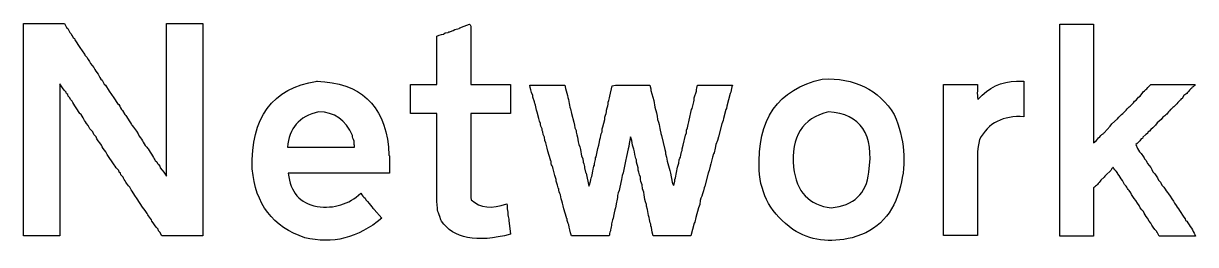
# Model space of a CAD drawing. Extents: x -122 to 332, y -236 to 521.
# Drawn here: x 213.28 to 227.87, y -109.17 to -106.42 of the extents above; entities that cross this region are included whole.
import ezdxf

# ---------------------------------------------------------------- set-up
doc = ezdxf.new("R2010")
doc.units = 0
doc.layers.add('Layer_1', color=7, linetype='CONTINUOUS')

msp = doc.modelspace()

# ---------------------------------------------------------------- linework, layer by layer
at = {"layer": 'Layer_1', "color": 3}
for p, q in [((213.28113, -106.50218), (213.28113, -106.41948)), ((213.28113, -106.41948), (213.30853, -106.42066)), ((213.30853, -106.42066), (213.32923, -106.42066)), ((213.32923, -106.42066), (213.45325, -106.42066)), ((213.45325, -106.42066), (213.54285, -106.42066)), ((213.54285, -106.42066), (213.57045, -106.42066)), ((213.57045, -106.42066), (213.68759, -106.42066)), ((213.68759, -106.42066), (213.70829, -106.42066)), ((213.70829, -106.42066), (213.79099, -106.42066)), ((213.79099, -106.42066), (213.81859, -106.46886)), ((213.81859, -106.46886), (213.83239, -106.48266)), ((213.83239, -106.48266), (213.85999, -106.53086)), ((215.06009, -106.50305), (215.06009, -106.42035)), ((215.06009, -106.42035), (215.08769, -106.42035)), ((215.08769, -106.42035), (215.21171, -106.42035)), ((215.21171, -106.42035), (215.23931, -106.42035)), ((215.23931, -106.42035), (215.26691, -106.42035)), ((215.26691, -106.42035), (215.29451, -106.42035)), ((215.29451, -106.42035), (215.41165, -106.42035)), ((215.41165, -106.42035), (215.46675, -106.42035)), ((215.46675, -106.42035), (215.51495, -106.42035)), ((215.51495, -106.42035), (215.51495, -109.0593)), ((218.64847, -106.49487), (218.70357, -106.48107)), ((218.73117, -106.46707), (218.83447, -106.42755)), ((218.84827, -106.46195), (218.84827, -107.17853)), ((226.17923, -106.42772), (226.20698, -106.42755)), ((226.17923, -106.51042), (226.17923, -106.42772)), ((226.20698, -106.42755), (226.29658, -106.42755)), ((226.29658, -106.42755), (226.32418, -106.42755)), ((226.32418, -106.42755), (226.35178, -106.42755)), ((226.35178, -106.42755), (226.37938, -106.42755)), ((226.37938, -106.42755), (226.49651, -106.42755)), ((226.49651, -106.42755), (226.51721, -106.42755)), ((226.51721, -106.42755), (226.59991, -106.42755)), ((226.59991, -106.42755), (226.59991, -107.90205)), ((213.28113, -106.52288), (213.28113, -106.50218)), ((213.28113, -106.64002), (213.28113, -106.52288)), ((213.90129, -106.59976), (213.91509, -106.60676)), ((213.91509, -106.60676), (213.92209, -106.62056)), ((213.92209, -106.62056), (213.98409, -106.71706)), ((215.06009, -106.52375), (215.06009, -106.50305)), ((215.06009, -106.64089), (215.06009, -106.52375)), ((218.42767, -106.57827), (218.45527, -106.56447)), ((218.42767, -106.66097), (218.42767, -106.57827)), ((218.45527, -106.56447), (218.48287, -106.55747)), ((218.48287, -106.55747), (218.51047, -106.55047)), ((218.51047, -106.55047), (218.53117, -106.53667)), ((218.53117, -106.53667), (218.56567, -106.52967)), ((218.62777, -106.50867), (218.64847, -106.49487)), ((226.17923, -106.53112), (226.17923, -106.51042)), ((226.17923, -106.64826), (226.17923, -106.53112)), ((213.28113, -106.66762), (213.28113, -106.64002)), ((213.28113, -106.75722), (213.28113, -106.66762)), ((213.28113, -106.79162), (213.28113, -106.75722)), ((213.98409, -106.71706), (214.01169, -106.75836)), ((214.01169, -106.75836), (214.03929, -106.79966)), ((215.06009, -106.66849), (215.06009, -106.64089)), ((215.06009, -106.75809), (215.06009, -106.66849)), ((215.06009, -106.88211), (215.06009, -106.75809)), ((218.42767, -106.68167), (218.42767, -106.66097)), ((218.42767, -106.7988), (218.42767, -106.68167)), ((226.17923, -106.67586), (226.17923, -106.64826)), ((226.17923, -106.70346), (226.17923, -106.67586)), ((226.17923, -106.73106), (226.17923, -106.70346)), ((226.17923, -106.75866), (226.17923, -106.73106)), ((226.17923, -106.83446), (226.17923, -106.75866)), ((213.28113, -106.86742), (213.28113, -106.79162)), ((213.28113, -106.95012), (213.28113, -106.86742)), ((215.06009, -106.90281), (215.06009, -106.88211)), ((215.06009, -106.93041), (215.06009, -106.90281)), ((218.42767, -106.8264), (218.42767, -106.7988)), ((218.42767, -106.854), (218.42767, -106.8264)), ((218.42767, -106.8816), (218.42767, -106.854)), ((218.42767, -106.9092), (218.42767, -106.8816)), ((218.42767, -106.985), (218.42767, -106.9092)), ((226.17923, -106.95849), (226.17923, -106.83446)), ((213.28113, -106.97082), (213.28113, -106.95012)), ((213.28113, -107.08795), (213.28113, -106.97082)), ((214.18409, -107.01331), (214.21169, -107.04771)), ((214.21169, -107.04771), (214.23239, -107.08901)), ((215.06009, -107.06822), (215.06009, -106.93041)), ((215.06009, -107.08892), (215.06009, -107.06822)), ((218.42767, -107.10902), (218.42767, -106.985)), ((226.17923, -106.98609), (226.17923, -106.95849)), ((226.17923, -107.02739), (226.17923, -106.98609)), ((226.17923, -107.06179), (226.17923, -107.02739)), ((226.17923, -107.10309), (226.17923, -107.06179)), ((213.28113, -107.11555), (213.28113, -107.08795)), ((213.28113, -107.20515), (213.28113, -107.11555)), ((213.28113, -107.28785), (213.28113, -107.20515)), ((213.73609, -107.17115), (213.73609, -109.05907)), ((214.23239, -107.08901), (214.24619, -107.10971)), ((214.24619, -107.10971), (214.25999, -107.12351)), ((214.25999, -107.12351), (214.28759, -107.17171)), ((214.28759, -107.17171), (214.30139, -107.18551)), ((214.30139, -107.18551), (214.34959, -107.26131)), ((215.06009, -107.11652), (215.06009, -107.08892)), ((215.06009, -107.19922), (215.06009, -107.11652)), ((215.06009, -107.21992), (215.06009, -107.19922)), ((216.93484, -107.13735), (216.9345, -107.13724)), ((218.09683, -107.31573), (218.09683, -107.17792)), ((218.09683, -107.17792), (218.12443, -107.17792)), ((218.12443, -107.17792), (218.15203, -107.17792)), ((218.15203, -107.17792), (218.17963, -107.17792)), ((218.17963, -107.17792), (218.20723, -107.17792)), ((218.20723, -107.17792), (218.32437, -107.17792)), ((218.32437, -107.17792), (218.37947, -107.17792)), ((218.37947, -107.17792), (218.42767, -107.17792)), ((218.42767, -107.13662), (218.42767, -107.10902)), ((218.42767, -107.17792), (218.42767, -107.13662)), ((218.84827, -107.17853), (218.88267, -107.17853)), ((218.88267, -107.17853), (218.91027, -107.17853)), ((218.91027, -107.17853), (218.94467, -107.17853)), ((218.94467, -107.17853), (218.97227, -107.17853)), ((218.97227, -107.17853), (219.00667, -107.17853)), ((219.00667, -107.17853), (219.09627, -107.17853)), ((219.09627, -107.17853), (219.12387, -107.17853)), ((219.12387, -107.17853), (219.241, -107.17853)), ((219.241, -107.17853), (219.2961, -107.17853)), ((219.2961, -107.17853), (219.3443, -107.17853)), ((219.3443, -107.17853), (219.3443, -107.53682)), ((219.58422, -107.18484), (219.61995, -107.18547)), ((219.61995, -107.18547), (219.64755, -107.18547)), ((219.64755, -107.18547), (219.68195, -107.18547)), ((219.68195, -107.18547), (219.77155, -107.18547)), ((219.77155, -107.18547), (219.79915, -107.18547)), ((219.79915, -107.18547), (219.91628, -107.18547)), ((219.91628, -107.18547), (219.93698, -107.18547)), ((219.93698, -107.18547), (220.01968, -107.18547)), ((220.01968, -107.18547), (220.02668, -107.22677)), ((220.58028, -107.32306), (220.60788, -107.19214)), ((220.60788, -107.19214), (220.64918, -107.18514)), ((220.64918, -107.18514), (220.67678, -107.18514)), ((220.67678, -107.18514), (220.70438, -107.18514)), ((220.70438, -107.18514), (220.73878, -107.18514)), ((220.73878, -107.18514), (220.82838, -107.18514)), ((220.82838, -107.18514), (220.85598, -107.18514)), ((220.85598, -107.18514), (220.97312, -107.18514)), ((220.97312, -107.18514), (221.02822, -107.18514)), ((221.02822, -107.18514), (221.07642, -107.18514)), ((221.07642, -107.18514), (221.09022, -107.23334)), ((221.67132, -107.18481), (221.70572, -107.18481)), ((221.70572, -107.18481), (221.73332, -107.18481)), ((221.73332, -107.18481), (221.76772, -107.18481)), ((221.76772, -107.18481), (221.85732, -107.18481)), ((221.85732, -107.18481), (221.88492, -107.18481)), ((221.88492, -107.18481), (222.00205, -107.18481)), ((222.00205, -107.18481), (222.02275, -107.18481)), ((222.02275, -107.18481), (222.10545, -107.18481)), ((222.09845, -107.20551), (222.09145, -107.22621)), ((222.10545, -107.18481), (222.09845, -107.20551)), ((223.22353, -107.10968), (223.22352, -107.10968)), ((224.7321, -107.2612), (224.7321, -107.1785)), ((224.7321, -107.1785), (224.7597, -107.1785)), ((224.7597, -107.1785), (224.8493, -107.1785)), ((224.8493, -107.1785), (224.8769, -107.1785)), ((224.8769, -107.1785), (224.9045, -107.1785)), ((224.9045, -107.1785), (224.9321, -107.1785)), ((224.9321, -107.1785), (225.04924, -107.1785)), ((225.04924, -107.1785), (225.06994, -107.1785)), ((225.06994, -107.1785), (225.15264, -107.1785)), ((225.15264, -107.1785), (225.15264, -107.2543)), ((225.64195, -107.13717), (225.73155, -107.13724)), ((225.73155, -107.13724), (225.73155, -107.57821)), ((226.17923, -107.15129), (226.17923, -107.10309)), ((226.17923, -107.19259), (226.17923, -107.15129)), ((226.17923, -107.24079), (226.17923, -107.19259)), ((227.31011, -107.17805), (227.33081, -107.17805)), ((227.33081, -107.17805), (227.42041, -107.17805)), ((227.42041, -107.17805), (227.53754, -107.17805)), ((227.53754, -107.17805), (227.61334, -107.17805)), ((227.61334, -107.17805), (227.64094, -107.17805)), ((227.64094, -107.17805), (227.75808, -107.17805)), ((227.75808, -107.17805), (227.77878, -107.17805)), ((227.77878, -107.17805), (227.86148, -107.17805)), ((227.82688, -107.21265), (227.81988, -107.22645)), ((227.84068, -107.20565), (227.82688, -107.21265)), ((227.85448, -107.19185), (227.84068, -107.20565)), ((227.86148, -107.17805), (227.85448, -107.19185)), ((213.28113, -107.30855), (213.28113, -107.28785)), ((213.28113, -107.42568), (213.28113, -107.30855)), ((213.83969, -107.3228), (213.83269, -107.3021)), ((213.86039, -107.3435), (213.83969, -107.3228)), ((213.86739, -107.3642), (213.86039, -107.3435)), ((214.34959, -107.26131), (214.37719, -107.30261)), ((214.37719, -107.30261), (214.40479, -107.34391)), ((214.40479, -107.34391), (214.45299, -107.41281)), ((215.06009, -107.33706), (215.06009, -107.21992)), ((215.06009, -107.47486), (215.06009, -107.33706)), ((218.09683, -107.33643), (218.09683, -107.31573)), ((218.09683, -107.36403), (218.09683, -107.33643)), ((219.61862, -107.33646), (219.61862, -107.31576)), ((219.63932, -107.39156), (219.61862, -107.33646)), ((220.56628, -107.37826), (220.57328, -107.34376)), ((220.57328, -107.34376), (220.58028, -107.32306)), ((221.09022, -107.23334), (221.09022, -107.25404)), ((221.09022, -107.25404), (221.12462, -107.37807)), ((221.62992, -107.34331), (221.65752, -107.26061)), ((221.62992, -107.37091), (221.62992, -107.34331)), ((222.07745, -107.28821), (222.03615, -107.44668)), ((222.08445, -107.27441), (222.07745, -107.28821)), ((222.09145, -107.22621), (222.08445, -107.27441)), ((224.7321, -107.2819), (224.7321, -107.2612)), ((224.7321, -107.39904), (224.7321, -107.2819)), ((226.17923, -107.45439), (226.17923, -107.24079)), ((227.13081, -107.37115), (227.14461, -107.35045)), ((227.14461, -107.35045), (227.15841, -107.33665)), ((227.15841, -107.33665), (227.17911, -107.32285)), ((227.17911, -107.32285), (227.18611, -107.30905)), ((227.24811, -107.24015), (227.26191, -107.23315)), ((227.70278, -107.35055), (227.68898, -107.35755)), ((227.72348, -107.31615), (227.70278, -107.35055)), ((227.75788, -107.28855), (227.72348, -107.31615)), ((227.81988, -107.22645), (227.80608, -107.23345)), ((213.28113, -107.56348), (213.28113, -107.42568)), ((213.88809, -107.3849), (213.86739, -107.3642)), ((213.98449, -107.5365), (213.93629, -107.4676)), ((214.45299, -107.41281), (214.46679, -107.42661)), ((214.46679, -107.42661), (214.48059, -107.44731)), ((214.48059, -107.44731), (214.48759, -107.46801)), ((214.48759, -107.46801), (214.50139, -107.48871)), ((214.50139, -107.48871), (214.51519, -107.50251)), ((214.51519, -107.50251), (214.54279, -107.55071)), ((215.06009, -107.49556), (215.06009, -107.47486)), ((215.06009, -107.52316), (215.06009, -107.49556)), ((218.09683, -107.38473), (218.09683, -107.36403)), ((218.09683, -107.41913), (218.09683, -107.38473)), ((218.09683, -107.43983), (218.09683, -107.41913)), ((218.09683, -107.53633), (218.09683, -107.43983)), ((219.64632, -107.41226), (219.63932, -107.39156)), ((219.66032, -107.47426), (219.65332, -107.43296)), ((219.66732, -107.49496), (219.66032, -107.47426)), ((219.67432, -107.52256), (219.66732, -107.49496)), ((220.07498, -107.43352), (220.08198, -107.46112)), ((220.08898, -107.48182), (220.10278, -107.53692)), ((220.55928, -107.39896), (220.56628, -107.37826)), ((221.12462, -107.37807), (221.13842, -107.46077)), ((221.13842, -107.46077), (221.15912, -107.52967)), ((221.56762, -107.61902), (221.59522, -107.48811)), ((221.59522, -107.48811), (221.60222, -107.47431)), ((221.60222, -107.47431), (221.62292, -107.39161)), ((221.62292, -107.39161), (221.62992, -107.37091)), ((222.02215, -107.48808), (221.99455, -107.59832)), ((222.02915, -107.47428), (222.02215, -107.48808)), ((222.03615, -107.44668), (222.02915, -107.47428)), ((224.7321, -107.42664), (224.7321, -107.39904)), ((224.7321, -107.45424), (224.7321, -107.42664)), ((224.7321, -107.48184), (224.7321, -107.45424)), ((224.7321, -107.50944), (224.7321, -107.48184)), ((226.17923, -107.47509), (226.17923, -107.45439)), ((226.17923, -107.49579), (226.17923, -107.47509)), ((226.17923, -107.55089), (226.17923, -107.49579)), ((226.98601, -107.51595), (227.00671, -107.49525)), ((227.05491, -107.44705), (227.07561, -107.42635)), ((227.07561, -107.42635), (227.09631, -107.40565)), ((227.09631, -107.40565), (227.11011, -107.38495)), ((227.11011, -107.38495), (227.13081, -107.37115)), ((213.28113, -107.58418), (213.28113, -107.56348)), ((213.28113, -107.61178), (213.28113, -107.58418)), ((213.28113, -107.63248), (213.28113, -107.61178)), ((213.28113, -107.66698), (213.28113, -107.63248)), ((214.02589, -107.5916), (213.99829, -107.5503)), ((214.54279, -107.55071), (214.55659, -107.56451)), ((214.55659, -107.56451), (214.60479, -107.64031)), ((214.60479, -107.64031), (214.61179, -107.65411)), ((214.61179, -107.65411), (214.62559, -107.67481)), ((215.06009, -107.54386), (215.06009, -107.52316)), ((215.06009, -107.57826), (215.06009, -107.54386)), ((215.06009, -107.59896), (215.06009, -107.57826)), ((215.06009, -107.69546), (215.06009, -107.59896)), ((216.95513, -107.51619), (216.9552, -107.5162)), ((218.17953, -107.53633), (218.09683, -107.53633)), ((218.20023, -107.53633), (218.17953, -107.53633)), ((218.31737, -107.53633), (218.20023, -107.53633)), ((218.34497, -107.53633), (218.31737, -107.53633)), ((218.37257, -107.53633), (218.34497, -107.53633)), ((218.40017, -107.53633), (218.37257, -107.53633)), ((218.42777, -107.53633), (218.40017, -107.53633)), ((218.42777, -107.61903), (218.42777, -107.53633)), ((218.42777, -107.63973), (218.42777, -107.61903)), ((218.42777, -107.75686), (218.42777, -107.63973)), ((218.93067, -107.53682), (218.84797, -107.53682)), ((218.84797, -107.53682), (218.84797, -108.46011)), ((218.95137, -107.53682), (218.93067, -107.53682)), ((219.0685, -107.53682), (218.95137, -107.53682)), ((219.0961, -107.53682), (219.0685, -107.53682)), ((219.1857, -107.53682), (219.0961, -107.53682)), ((219.2202, -107.53682), (219.1857, -107.53682)), ((219.2478, -107.53682), (219.2202, -107.53682)), ((219.2822, -107.53682), (219.2478, -107.53682)), ((219.3098, -107.53682), (219.2822, -107.53682)), ((219.3443, -107.53682), (219.3098, -107.53682)), ((219.69502, -107.59836), (219.67432, -107.52256)), ((219.70202, -107.63286), (219.69502, -107.59836)), ((219.71582, -107.66046), (219.70202, -107.63286)), ((220.10278, -107.53692), (220.13038, -107.64717)), ((220.13038, -107.64717), (220.13738, -107.68157)), ((220.49028, -107.70226), (220.51788, -107.61266)), ((220.51788, -107.61266), (220.51788, -107.58506)), ((221.15912, -107.52967), (221.16612, -107.57097)), ((221.16612, -107.57097), (221.17312, -107.61227)), ((221.55362, -107.67412), (221.56062, -107.63972)), ((221.56062, -107.63972), (221.56762, -107.61902)), ((221.98055, -107.64662), (221.97355, -107.66732)), ((221.98755, -107.62592), (221.98055, -107.64662)), ((221.99455, -107.59832), (221.98755, -107.62592)), ((223.29932, -107.5162), (223.29932, -107.5162)), ((224.7321, -107.58524), (224.7321, -107.50944)), ((224.7321, -107.70927), (224.7321, -107.58524)), ((226.17923, -107.60599), (226.17923, -107.55089)), ((226.17923, -107.66109), (226.17923, -107.60599)), ((226.82751, -107.66755), (226.89641, -107.60555)), ((226.96531, -107.53665), (226.98601, -107.51595)), ((227.39262, -107.654), (227.37192, -107.6816)), ((227.44082, -107.6126), (227.39262, -107.654)), ((227.46152, -107.585), (227.44082, -107.6126)), ((213.28113, -107.68768), (213.28113, -107.66698)), ((213.28113, -107.78418), (213.28113, -107.68768)), ((213.28113, -107.9082), (213.28113, -107.78418)), ((214.08789, -107.6881), (214.06719, -107.6605)), ((214.10859, -107.7294), (214.08789, -107.6881)), ((214.14299, -107.7638), (214.10859, -107.7294)), ((214.15679, -107.7983), (214.14299, -107.7638)), ((214.18439, -107.8259), (214.15679, -107.7983)), ((214.68769, -107.75751), (214.70839, -107.79201)), ((214.70839, -107.79201), (214.72219, -107.81961)), ((215.06009, -107.75056), (215.06009, -107.69546)), ((215.06009, -107.80566), (215.06009, -107.75056)), ((218.42777, -107.78446), (218.42777, -107.75686)), ((218.42777, -107.87406), (218.42777, -107.78446)), ((219.73652, -107.75006), (219.73652, -107.72936)), ((219.74352, -107.76386), (219.73652, -107.75006)), ((219.75052, -107.79836), (219.74352, -107.76386)), ((219.76432, -107.83276), (219.75052, -107.79836)), ((220.13738, -107.68157), (220.14438, -107.71597)), ((220.14438, -107.71597), (220.15818, -107.75037)), ((220.15818, -107.75037), (220.15818, -107.77107)), ((220.46948, -107.79186), (220.48328, -107.76426)), ((220.48328, -107.72986), (220.49028, -107.70226)), ((220.48328, -107.76426), (220.48328, -107.72986)), ((221.20072, -107.72252), (221.20772, -107.76382)), ((221.21472, -107.78452), (221.22172, -107.81212)), ((221.51902, -107.80512), (221.53282, -107.77752)), ((221.53282, -107.74302), (221.54662, -107.71542)), ((221.53282, -107.77752), (221.53282, -107.74302)), ((221.54662, -107.71542), (221.55362, -107.67412)), ((221.97355, -107.66732), (221.93225, -107.82579)), ((224.7321, -107.73687), (224.7321, -107.70927)), ((224.7321, -107.77817), (224.7321, -107.73687)), ((224.7321, -107.81257), (224.7321, -107.77817)), ((226.17923, -107.70929), (226.17923, -107.66109)), ((226.17923, -107.79199), (226.17923, -107.70929)), ((226.17923, -107.81269), (226.17923, -107.79199)), ((226.68961, -107.81245), (226.70341, -107.79865)), ((226.70341, -107.79865), (226.71721, -107.79165)), ((226.73101, -107.77785), (226.80681, -107.69515)), ((226.80681, -107.69515), (226.82751, -107.66755)), ((227.24762, -107.7989), (227.21312, -107.8333)), ((227.26832, -107.7851), (227.24762, -107.7989)), ((227.27532, -107.7713), (227.26832, -107.7851)), ((227.29602, -107.7575), (227.27532, -107.7713)), ((227.30982, -107.7368), (227.29602, -107.7575)), ((227.33742, -107.7161), (227.30982, -107.7368)), ((227.35122, -107.7023), (227.33742, -107.7161)), ((227.37192, -107.6816), (227.35122, -107.7023)), ((213.28113, -107.9358), (213.28113, -107.9082)), ((213.28113, -107.9565), (213.28113, -107.9358)), ((214.77039, -107.89541), (214.79799, -107.93671)), ((215.06009, -107.94346), (215.06009, -107.80566)), ((215.06009, -107.96416), (215.06009, -107.94346)), ((217.40313, -107.95717), (217.40313, -107.93647)), ((218.42777, -107.99809), (218.42777, -107.87406)), ((219.77132, -107.87406), (219.76432, -107.83276)), ((220.18578, -107.8882), (220.19278, -107.9227)), ((220.42798, -107.97096), (220.44178, -107.92966)), ((220.44178, -107.92966), (220.44878, -107.88836)), ((221.22172, -107.81212), (221.26302, -107.98437)), ((221.47762, -107.97734), (221.49142, -107.92914)), ((221.49142, -107.92914), (221.51902, -107.80512)), ((221.89775, -107.92219), (221.89075, -107.97039)), ((221.91845, -107.87399), (221.89775, -107.92219)), ((221.93225, -107.82579), (221.91845, -107.87399)), ((224.7321, -107.85387), (224.7321, -107.81257)), ((224.7321, -107.90207), (224.7321, -107.85387)), ((224.7321, -107.94337), (224.7321, -107.90207)), ((224.7321, -107.99157), (224.7321, -107.94337)), ((225.18034, -107.86071), (225.15964, -107.97095)), ((226.17923, -107.92982), (226.17923, -107.81269)), ((226.17923, -107.95742), (226.17923, -107.92982)), ((226.59991, -107.90205), (226.63441, -107.87445)), ((226.63441, -107.87445), (226.66201, -107.84005)), ((226.66201, -107.84005), (226.67581, -107.82625)), ((226.67581, -107.82625), (226.68961, -107.81245)), ((227.12342, -107.923), (227.14412, -107.9712)), ((227.20612, -107.8471), (227.19232, -107.8541)), ((227.21312, -107.8333), (227.20612, -107.8471)), ((213.28113, -108.0047), (213.28113, -107.9565)), ((213.28113, -108.21829), (213.28113, -108.0047)), ((214.32219, -108.04635), (214.30839, -108.01195)), ((214.41179, -108.17726), (214.32219, -108.04635)), ((214.83239, -107.97801), (214.85999, -108.01931)), ((215.06009, -107.99176), (215.06009, -107.96416)), ((215.06009, -108.01246), (215.06009, -107.99176)), ((215.06009, -108.04686), (215.06009, -108.01246)), ((215.06009, -108.06756), (215.06009, -108.04686)), ((215.06009, -108.16406), (215.06009, -108.06756)), ((216.56934, -107.95717), (216.61064, -107.95717)), ((216.61064, -107.95717), (216.72778, -107.95717)), ((216.72778, -107.95717), (216.76908, -107.95717)), ((216.76908, -107.95717), (216.80358, -107.95717)), ((216.80358, -107.95717), (216.84488, -107.95717)), ((216.84488, -107.95717), (216.87248, -107.95717)), ((216.87248, -107.95717), (216.9965, -107.95717)), ((216.9965, -107.95717), (217.0723, -107.95717)), ((217.0723, -107.95717), (217.0999, -107.95717)), ((217.0999, -107.95717), (217.1275, -107.95717)), ((217.1275, -107.95717), (217.1551, -107.95717)), ((217.1551, -107.95717), (217.1827, -107.95717)), ((217.1827, -107.95717), (217.29983, -107.95717)), ((217.29983, -107.95717), (217.35493, -107.95717)), ((217.35493, -107.95717), (217.40313, -107.95717)), ((217.82333, -107.95028), (217.83033, -108.05364)), ((217.83733, -108.07434), (217.83733, -108.28104)), ((218.42777, -108.01879), (218.42777, -107.99809)), ((218.42777, -108.04639), (218.42777, -108.01879)), ((218.42777, -108.07399), (218.42777, -108.04639)), ((218.42777, -108.21179), (218.42777, -108.07399)), ((219.84022, -108.11522), (219.80572, -108.00498)), ((220.22038, -108.03984), (220.22738, -108.06744)), ((220.22738, -108.06744), (220.24118, -108.09504)), ((220.40028, -108.08812), (220.40728, -108.07432)), ((220.40028, -108.10882), (220.40028, -108.08812)), ((220.40728, -108.07432), (220.42798, -107.97096)), ((220.78619, -108.07396), (220.77239, -108.12906)), ((220.80689, -107.97746), (220.78619, -108.07396)), ((221.26302, -107.98437), (221.27002, -108.01197)), ((221.27002, -108.01197), (221.27002, -108.03957)), ((221.27002, -108.03957), (221.28382, -108.08087)), ((221.28382, -108.08087), (221.29082, -108.12907)), ((221.44992, -108.09454), (221.45692, -108.08074)), ((221.47762, -107.99804), (221.47762, -107.97734)), ((221.85615, -108.08059), (221.83545, -108.16329)), ((221.86995, -108.03929), (221.85615, -108.08059)), ((221.87695, -108.02549), (221.86995, -108.03929)), ((221.89075, -107.97039), (221.87695, -108.02549)), ((224.7321, -108.20516), (224.7321, -107.99157)), ((225.15964, -107.97095), (225.15264, -108.01915)), ((225.15264, -108.01915), (225.15264, -109.05268)), ((226.17923, -108.04702), (226.17923, -107.95742)), ((226.17923, -108.08152), (226.17923, -108.04702)), ((226.17923, -108.10912), (226.17923, -108.08152)), ((227.14412, -107.9712), (227.17172, -108.0125)), ((227.17172, -108.0125), (227.19242, -108.0332)), ((227.19242, -108.0332), (227.19942, -108.047)), ((213.28113, -108.23899), (213.28113, -108.21829)), ((214.92199, -108.12271), (214.94269, -108.13651)), ((214.94269, -108.13651), (214.94969, -108.15721)), ((214.94969, -108.15721), (214.96349, -108.17101)), ((214.96349, -108.17101), (214.97729, -108.19171)), ((214.97729, -108.19171), (214.98429, -108.21241)), ((215.06009, -108.25366), (215.06009, -108.16406)), ((218.42777, -108.23249), (218.42777, -108.21179)), ((218.42777, -108.26009), (218.42777, -108.23249)), ((219.84722, -108.14972), (219.84722, -108.12902)), ((219.88192, -108.25992), (219.87492, -108.22552)), ((220.24118, -108.09504), (220.24818, -108.14324)), ((220.26198, -108.21214), (220.27578, -108.26724)), ((220.77239, -108.12906), (220.74479, -108.27375)), ((220.91039, -108.14287), (220.91039, -108.11527)), ((220.93109, -108.21177), (220.91039, -108.14287)), ((221.29082, -108.12907), (221.32532, -108.2462)), ((221.39452, -108.33565), (221.42212, -108.20474)), ((221.42212, -108.20474), (221.43592, -108.15654)), ((221.43592, -108.15654), (221.44292, -108.11524)), ((221.44292, -108.11524), (221.44992, -108.09454)), ((221.82845, -108.19089), (221.81465, -108.24599)), ((221.83545, -108.16329), (221.82845, -108.19089)), ((224.7321, -108.22586), (224.7321, -108.20516)), ((224.7321, -108.24656), (224.7321, -108.22586)), ((226.17923, -108.19182), (226.17923, -108.10912)), ((226.17923, -108.21252), (226.17923, -108.19182)), ((226.17923, -108.32965), (226.17923, -108.21252)), ((226.82727, -108.21953), (226.81347, -108.24713)), ((227.23382, -108.1021), (227.25452, -108.1228)), ((227.25452, -108.1228), (227.26152, -108.1435)), ((213.28113, -108.25969), (213.28113, -108.23899)), ((213.28113, -108.38372), (213.28113, -108.25969)), ((214.47389, -108.26686), (214.46689, -108.24616)), ((214.48769, -108.28066), (214.47389, -108.26686)), ((214.49469, -108.30136), (214.48769, -108.28066)), ((214.50849, -108.31516), (214.49469, -108.30136)), ((215.06009, -108.27436), (215.06009, -108.25366)), ((215.06009, -108.29506), (215.06009, -108.27436)), ((215.06009, -108.31576), (215.06009, -108.29506)), ((216.65908, -108.28104), (216.57638, -108.28104)), ((216.67978, -108.28104), (216.65908, -108.28104)), ((216.79691, -108.28104), (216.67978, -108.28104)), ((216.82451, -108.28104), (216.79691, -108.28104)), ((216.85211, -108.28104), (216.82451, -108.28104)), ((216.87971, -108.28104), (216.85211, -108.28104)), ((216.90731, -108.28104), (216.87971, -108.28104)), ((216.98311, -108.28104), (216.90731, -108.28104)), ((217.10713, -108.28104), (216.98311, -108.28104)), ((217.13473, -108.28104), (217.10713, -108.28104)), ((217.17603, -108.28104), (217.13473, -108.28104)), ((217.21043, -108.28104), (217.17603, -108.28104)), ((217.25173, -108.28104), (217.21043, -108.28104)), ((217.29993, -108.28104), (217.25173, -108.28104)), ((217.34123, -108.28104), (217.29993, -108.28104)), ((217.38943, -108.28104), (217.34123, -108.28104)), ((217.60303, -108.28104), (217.38943, -108.28104)), ((217.62373, -108.28104), (217.60303, -108.28104)), ((217.64443, -108.28104), (217.62373, -108.28104)), ((217.78223, -108.28104), (217.64443, -108.28104)), ((217.83733, -108.28104), (217.78223, -108.28104)), ((218.42777, -108.28079), (218.42777, -108.26009)), ((218.42777, -108.31529), (218.42777, -108.28079)), ((218.42777, -108.33599), (218.42777, -108.31529)), ((218.42777, -108.36359), (218.42777, -108.33599)), ((218.42777, -108.38429), (218.42777, -108.36359)), ((219.89572, -108.30812), (219.88192, -108.25992)), ((219.90952, -108.35632), (219.89572, -108.30812)), ((220.28278, -108.28104), (220.31728, -108.43952)), ((220.35878, -108.30172), (220.36578, -108.25352)), ((220.72399, -108.35635), (220.70329, -108.45285)), ((220.73099, -108.30815), (220.72399, -108.35635)), ((220.74479, -108.27375), (220.73099, -108.30815)), ((220.95869, -108.3565), (220.95869, -108.3289)), ((220.96569, -108.3841), (220.95869, -108.3565)), ((221.32532, -108.2462), (221.33232, -108.2806)), ((221.33232, -108.2806), (221.35302, -108.39085)), ((221.37372, -108.43215), (221.38752, -108.37705)), ((221.38752, -108.35635), (221.39452, -108.33565)), ((221.38752, -108.37705), (221.38752, -108.35635)), ((221.80065, -108.28049), (221.75935, -108.43897)), ((221.80765, -108.26669), (221.80065, -108.28049)), ((221.81465, -108.24599), (221.80765, -108.26669)), ((224.7321, -108.38437), (224.7321, -108.24656)), ((226.17923, -108.35725), (226.17923, -108.32965)), ((226.17923, -108.44685), (226.17923, -108.35725)), ((226.73067, -108.32983), (226.68937, -108.36433)), ((226.73767, -108.31603), (226.73067, -108.32983)), ((226.81347, -108.24713), (226.75147, -108.30223)), ((226.91697, -108.30913), (226.90317, -108.28843)), ((226.94457, -108.35053), (226.91697, -108.30913)), ((226.95837, -108.37123), (226.94457, -108.35053)), ((226.98597, -108.41943), (226.95837, -108.37123)), ((227.40632, -108.36401), (227.43392, -108.39161)), ((213.28113, -108.41132), (213.28113, -108.38372)), ((213.28113, -108.46642), (213.28113, -108.41132)), ((213.28113, -108.60422), (213.28113, -108.46642)), ((214.67379, -108.57006), (214.64619, -108.52186)), ((218.42777, -108.42559), (218.42777, -108.38429)), ((218.42777, -108.56339), (218.42777, -108.42559)), ((220.31728, -108.43952), (220.32428, -108.42572)), ((220.32428, -108.42572), (220.33808, -108.38442)), ((220.68249, -108.52175), (220.67549, -108.55615)), ((220.69629, -108.49415), (220.68249, -108.52175)), ((220.70329, -108.45285), (220.69629, -108.49415)), ((220.97949, -108.4254), (220.96569, -108.3841)), ((220.98649, -108.4736), (220.97949, -108.4254)), ((221.00029, -108.5149), (220.98649, -108.4736)), ((221.00729, -108.5493), (221.00029, -108.5149)), ((221.75935, -108.43897), (221.75235, -108.45967)), ((224.7321, -108.43947), (224.7321, -108.38437)), ((224.7321, -108.49457), (224.7321, -108.43947)), ((224.7321, -108.54967), (224.7321, -108.49457)), ((226.17923, -108.48135), (226.17923, -108.44685)), ((226.17923, -108.50895), (226.17923, -108.48135)), ((226.17923, -108.54335), (226.17923, -108.50895)), ((226.59977, -108.46083), (226.59977, -109.06028)), ((227.00667, -108.44013), (226.98597, -108.41943)), ((227.06177, -108.52283), (227.04107, -108.49523)), ((227.43392, -108.39161), (227.44772, -108.42601)), ((227.44772, -108.42601), (227.47532, -108.45361)), ((213.28113, -108.62492), (213.28113, -108.60422)), ((213.28113, -108.74895), (213.28113, -108.62492)), ((214.68759, -108.58386), (214.67379, -108.57006)), ((214.69459, -108.59766), (214.68759, -108.58386)), ((214.76349, -108.70102), (214.69459, -108.59766)), ((217.53409, -108.59109), (217.54109, -108.61179)), ((217.54109, -108.61179), (217.56179, -108.63249)), ((219.29594, -108.65989), (219.30294, -108.68059)), ((219.97182, -108.59747), (219.96482, -108.54927)), ((220.66169, -108.63885), (220.64789, -108.70775)), ((221.03489, -108.68713), (221.03489, -108.66643)), ((221.69705, -108.66638), (221.69005, -108.68708)), ((221.70405, -108.61818), (221.69705, -108.66638)), ((221.71105, -108.59058), (221.70405, -108.61818)), ((224.7321, -108.60477), (224.7321, -108.54967)), ((224.7321, -108.74258), (224.7321, -108.60477)), ((226.17923, -108.57095), (226.17923, -108.54335)), ((226.17923, -108.70876), (226.17923, -108.57095)), ((227.14447, -108.65373), (227.12377, -108.61933)), ((227.16517, -108.68133), (227.14447, -108.65373)), ((227.53042, -108.53631), (227.55112, -108.56391)), ((227.55112, -108.56391), (227.57182, -108.59841)), ((227.57182, -108.59841), (227.59252, -108.62601)), ((227.59252, -108.62601), (227.60632, -108.65361)), ((227.60632, -108.65361), (227.62702, -108.68121)), ((213.28113, -108.77655), (213.28113, -108.74895)), ((213.28113, -108.79725), (213.28113, -108.77655)), ((213.28113, -108.85235), (213.28113, -108.79725)), ((214.79789, -108.74232), (214.76349, -108.70102)), ((217.64449, -108.72899), (217.74099, -108.83923)), ((218.43477, -108.73568), (218.43477, -108.71498)), ((218.47617, -108.85968), (218.46237, -108.81838)), ((219.30294, -108.68059), (219.30294, -108.72189)), ((220.04072, -108.83174), (220.00622, -108.7215)), ((220.62689, -108.79045), (220.61989, -108.83865)), ((220.63389, -108.76975), (220.62689, -108.79045)), ((220.64089, -108.73535), (220.63389, -108.76975)), ((220.64789, -108.70775), (220.64089, -108.73535)), ((221.04869, -108.72843), (221.03489, -108.68713)), ((221.68305, -108.70778), (221.64865, -108.8318)), ((221.69005, -108.68708), (221.68305, -108.70778)), ((224.7321, -108.79078), (224.7321, -108.74258)), ((224.7321, -108.92858), (224.7321, -108.79078)), ((226.17923, -108.72946), (226.17923, -108.70876)), ((226.17923, -108.78456), (226.17923, -108.72946)), ((226.17923, -108.83966), (226.17923, -108.78456)), ((227.17897, -108.70893), (227.16517, -108.68133)), ((227.19967, -108.73653), (227.17897, -108.70893)), ((227.22037, -108.75723), (227.19967, -108.73653)), ((227.62702, -108.68121), (227.64082, -108.70191)), ((227.64082, -108.70191), (227.65462, -108.72261)), ((227.65462, -108.72261), (227.66842, -108.74331)), ((227.66842, -108.74331), (227.72352, -108.82601)), ((213.28113, -108.90745), (213.28113, -108.85235)), ((213.28113, -109.03147), (213.28113, -108.90745)), ((214.88069, -108.87325), (214.87369, -108.85945)), ((218.48317, -108.87348), (218.47617, -108.85968)), ((219.32374, -108.86659), (219.34444, -109.03884)), ((220.04772, -108.86624), (220.04772, -108.84554)), ((220.61289, -108.85935), (220.59909, -108.90755)), ((220.59909, -108.90755), (220.59909, -108.92825)), ((220.61989, -108.83865), (220.61289, -108.85935)), ((221.09009, -108.93518), (221.09009, -108.91448)), ((221.09709, -108.95588), (221.09009, -108.93518)), ((221.10409, -109.01098), (221.09709, -108.95588)), ((221.62785, -108.9007), (221.58655, -109.05918)), ((221.63485, -108.8869), (221.62785, -108.9007)), ((221.64865, -108.8318), (221.63485, -108.8869)), ((224.7321, -108.94928), (224.7321, -108.92858)), ((224.7321, -108.97688), (224.7321, -108.94928)), ((226.17923, -108.96368), (226.17923, -108.83966)), ((226.17923, -108.99128), (226.17923, -108.96368)), ((227.28927, -108.87443), (227.26857, -108.83993)), ((227.30997, -108.90203), (227.28927, -108.87443)), ((227.72352, -108.82601), (227.73732, -108.84671)), ((227.73732, -108.84671), (227.74432, -108.86741)), ((227.74432, -108.86741), (227.75812, -108.87441)), ((227.75812, -108.87441), (227.77192, -108.89511)), ((213.28113, -109.05907), (213.28113, -109.03147)), ((213.36383, -109.05907), (213.28113, -109.05907)), ((213.38453, -109.05907), (213.36383, -109.05907)), ((213.50167, -109.05907), (213.38453, -109.05907)), ((213.52927, -109.05907), (213.50167, -109.05907)), ((213.55687, -109.05907), (213.52927, -109.05907)), ((213.58447, -109.05907), (213.55687, -109.05907)), ((213.70849, -109.05907), (213.58447, -109.05907)), ((213.73609, -109.05907), (213.70849, -109.05907)), ((214.96349, -108.9973), (214.95649, -108.9766)), ((214.97729, -109.0111), (214.96349, -108.9973)), ((215.00489, -109.0593), (214.97729, -109.0111)), ((215.08759, -109.0593), (215.00489, -109.0593)), ((215.10829, -109.0593), (215.08759, -109.0593)), ((215.22542, -109.0593), (215.10829, -109.0593)), ((215.25302, -109.0593), (215.22542, -109.0593)), ((215.34262, -109.0593), (215.25302, -109.0593)), ((215.46665, -109.0593), (215.34262, -109.0593)), ((215.48735, -109.0593), (215.46665, -109.0593)), ((215.51495, -109.0593), (215.48735, -109.0593)), ((220.18552, -109.05915), (220.10282, -109.05915)), ((220.20622, -109.05915), (220.18552, -109.05915)), ((220.32335, -109.05915), (220.20622, -109.05915)), ((220.35095, -109.05915), (220.32335, -109.05915)), ((220.42675, -109.05915), (220.35095, -109.05915)), ((220.54389, -109.05915), (220.42675, -109.05915)), ((220.57149, -109.05915), (220.54389, -109.05915)), ((221.11789, -109.05918), (221.10409, -109.01098)), ((221.20059, -109.05918), (221.11789, -109.05918)), ((221.22129, -109.05918), (221.20059, -109.05918)), ((221.33842, -109.05918), (221.22129, -109.05918)), ((221.36602, -109.05918), (221.33842, -109.05918)), ((221.44182, -109.05918), (221.36602, -109.05918)), ((221.55895, -109.05918), (221.44182, -109.05918)), ((221.58655, -109.05918), (221.55895, -109.05918)), ((224.7321, -108.99758), (224.7321, -108.97688)), ((224.7321, -109.03198), (224.7321, -108.99758)), ((224.7321, -109.05268), (224.7321, -109.03198)), ((224.8148, -109.05268), (224.7321, -109.05268)), ((224.8355, -109.05268), (224.8148, -109.05268)), ((224.95264, -109.05268), (224.8355, -109.05268)), ((224.98024, -109.05268), (224.95264, -109.05268)), ((225.00784, -109.05268), (224.98024, -109.05268)), ((225.03544, -109.05268), (225.00784, -109.05268)), ((225.12504, -109.05268), (225.03544, -109.05268)), ((225.15264, -109.05268), (225.12504, -109.05268)), ((226.17923, -109.01198), (226.17923, -108.99128)), ((226.17923, -109.03958), (226.17923, -109.01198)), ((226.17923, -109.06028), (226.17923, -109.03958)), ((226.26193, -109.06028), (226.17923, -109.06028)), ((226.28263, -109.06028), (226.26193, -109.06028)), ((226.39977, -109.06028), (226.28263, -109.06028)), ((226.42737, -109.06028), (226.39977, -109.06028)), ((226.45497, -109.06028), (226.42737, -109.06028)), ((226.48257, -109.06028), (226.45497, -109.06028)), ((226.57217, -109.06028), (226.48257, -109.06028)), ((226.59977, -109.06028), (226.57217, -109.06028)), ((227.41347, -109.06048), (227.39277, -109.01918)), ((227.49617, -109.06048), (227.41347, -109.06048)), ((227.51687, -109.06048), (227.49617, -109.06048)), ((227.634, -109.06048), (227.51687, -109.06048)), ((227.6616, -109.06048), (227.634, -109.06048)), ((227.6892, -109.06048), (227.6616, -109.06048)), ((227.7168, -109.06048), (227.6892, -109.06048)), ((227.84082, -109.06048), (227.7168, -109.06048)), ((227.86842, -109.06048), (227.84082, -109.06048))]:
    msp.add_line(p, q, dxfattribs=at)
for points in [[(218.70357, -106.48107), (218.708237, -106.47507), (218.712837, -106.472737), (218.71737, -106.47407)], [(218.71737, -106.47407), (218.722037, -106.46807), (218.726637, -106.465737), (218.73117, -106.46707)], [(218.83447, -106.42755), (218.84367, -106.437883), (218.84827, -106.44935), (218.84827, -106.46195)], [(213.85999, -106.53086), (213.879523, -106.55726), (213.89329, -106.580227), (213.90129, -106.59976)], [(218.56567, -106.52967), (218.572537, -106.525003), (218.579437, -106.52267), (218.58637, -106.52267)], [(218.58637, -106.52267), (218.593237, -106.518003), (218.600137, -106.51567), (218.60707, -106.51567)], [(218.60707, -106.51567), (218.613937, -106.511003), (218.620837, -106.50867), (218.62777, -106.50867)], [(214.03929, -106.79966), (214.04529, -106.804327), (214.047623, -106.808927), (214.04629, -106.81346)], [(214.04629, -106.81346), (214.079557, -106.84906), (214.102523, -106.88351), (214.11519, -106.91681)], [(214.11519, -106.91681), (214.14619, -106.951277), (214.169157, -106.983443), (214.18409, -107.01331)], [(213.81189, -107.2745), (213.777423, -107.235433), (213.752157, -107.200983), (213.73609, -107.17115)], [(216.12869, -108.226), (216.108023, -107.58636), (216.37674, -107.223477), (216.93484, -107.13735)], [(216.9345, -107.13724), (217.470787, -107.156773), (217.767063, -107.427787), (217.82333, -107.95028)], [(219.61862, -107.31576), (219.599087, -107.264093), (219.58762, -107.220453), (219.58422, -107.18484)], [(221.65752, -107.26061), (221.658853, -107.233077), (221.663453, -107.20781), (221.67132, -107.18481)], [(222.43805, -108.23967), (222.408183, -107.61037), (222.67001, -107.233707), (223.22353, -107.10968)], [(223.22352, -107.10968), (223.625447, -107.09248), (223.924023, -107.23947), (224.11925, -107.55065)], [(225.15964, -107.36455), (225.292847, -107.212963), (225.453617, -107.13717), (225.64195, -107.13717)], [(227.26191, -107.23315), (227.27911, -107.21015), (227.295177, -107.191783), (227.31011, -107.17805)], [(213.81889, -107.2883), (213.81289, -107.283633), (213.810557, -107.279033), (213.81189, -107.2745)], [(213.83269, -107.3021), (213.824623, -107.297433), (213.820023, -107.292833), (213.81889, -107.2883)], [(220.02668, -107.22677), (220.042747, -107.269237), (220.051947, -107.305987), (220.05428, -107.33702)], [(220.05428, -107.33702), (220.06808, -107.374887), (220.07498, -107.407053), (220.07498, -107.43352)], [(225.15264, -107.2543), (225.15064, -107.296767), (225.152973, -107.333517), (225.15964, -107.36455)], [(227.18611, -107.30905), (227.20791, -107.280317), (227.228577, -107.25735), (227.24811, -107.24015)], [(227.68898, -107.35755), (227.684313, -107.365617), (227.679713, -107.370217), (227.67518, -107.37135)], [(227.80608, -107.23345), (227.78888, -107.256383), (227.772813, -107.27475), (227.75788, -107.28855)], [(213.93629, -107.4676), (213.91449, -107.435467), (213.898423, -107.4079), (213.88809, -107.3849)], [(219.65332, -107.43296), (219.648653, -107.426093), (219.64632, -107.419193), (219.64632, -107.41226)], [(220.08198, -107.46112), (220.086647, -107.467987), (220.08898, -107.474887), (220.08898, -107.48182)], [(220.51788, -107.58506), (220.529347, -107.550593), (220.536247, -107.520727), (220.53858, -107.49546)], [(220.53858, -107.49546), (220.550047, -107.457593), (220.556947, -107.425427), (220.55928, -107.39896)], [(227.00671, -107.49525), (227.021643, -107.47345), (227.03771, -107.457383), (227.05491, -107.44705)], [(227.55802, -107.4885), (227.524753, -107.530967), (227.492587, -107.563133), (227.46152, -107.585)], [(227.57182, -107.4747), (227.567153, -107.482767), (227.562553, -107.487367), (227.55802, -107.4885)], [(227.67518, -107.37135), (227.63958, -107.41615), (227.605127, -107.4506), (227.57182, -107.4747)], [(213.99829, -107.5503), (213.990223, -107.545633), (213.985623, -107.541033), (213.98449, -107.5365)], [(214.06719, -107.6605), (214.047657, -107.6341), (214.03389, -107.611133), (214.02589, -107.5916)], [(216.9552, -107.5162), (216.710593, -107.5748), (216.581973, -107.72179), (216.56934, -107.95717)], [(217.37543, -107.81247), (217.291603, -107.61725), (217.151503, -107.51849), (216.95513, -107.51619)], [(221.17312, -107.61227), (221.188053, -107.655937), (221.197253, -107.692687), (221.20072, -107.72252)], [(223.29932, -107.5162), (222.97548, -107.597733), (222.830787, -107.827407), (222.86524, -108.20522)], [(223.80231, -108.26723), (223.87121, -107.795257), (223.703547, -107.544913), (223.29932, -107.5162)], [(224.11925, -107.55065), (224.246717, -107.856117), (224.271983, -108.152397), (224.19505, -108.43949)], [(225.73155, -107.57821), (225.47317, -107.56101), (225.289433, -107.655177), (225.18034, -107.86071)], [(226.89641, -107.60555), (226.919343, -107.57455), (226.94231, -107.551583), (226.96531, -107.53665)], [(214.62559, -107.67481), (214.63159, -107.679477), (214.633923, -107.684077), (214.63259, -107.68861)], [(214.63259, -107.68861), (214.655523, -107.713877), (214.67389, -107.736843), (214.68769, -107.75751)], [(219.73652, -107.72936), (219.72272, -107.704093), (219.71582, -107.681127), (219.71582, -107.66046)], [(220.15818, -107.77107), (220.174247, -107.814737), (220.183447, -107.85378), (220.18578, -107.8882)], [(220.44878, -107.88836), (220.460247, -107.850493), (220.467147, -107.818327), (220.46948, -107.79186)], [(221.20772, -107.76382), (221.212387, -107.770687), (221.21472, -107.777587), (221.21472, -107.78452)], [(226.71721, -107.79165), (226.721877, -107.783583), (226.726477, -107.778983), (226.73101, -107.77785)], [(214.25329, -107.92925), (214.220023, -107.89365), (214.197057, -107.8592), (214.18439, -107.8259)], [(214.30839, -108.01195), (214.280857, -107.98555), (214.26249, -107.957983), (214.25329, -107.92925)], [(214.72219, -107.81961), (214.746323, -107.844877), (214.76239, -107.870143), (214.77039, -107.89541)], [(214.79799, -107.93671), (214.812923, -107.948177), (214.82439, -107.961943), (214.83239, -107.97801)], [(217.39613, -107.88137), (217.384663, -107.85497), (217.377763, -107.832003), (217.37543, -107.81247)], [(217.40313, -107.93647), (217.396263, -107.91807), (217.39393, -107.899703), (217.39613, -107.88137)], [(219.80572, -108.00498), (219.79652, -107.953313), (219.785053, -107.909673), (219.77132, -107.87406)], [(220.19278, -107.9227), (220.21118, -107.965167), (220.22038, -108.004213), (220.22038, -108.03984)], [(220.83449, -107.82588), (220.826423, -107.889013), (220.817223, -107.93954), (220.80689, -107.97746)], [(220.86209, -107.92923), (220.857423, -107.88903), (220.848223, -107.85458), (220.83449, -107.82588)], [(220.88969, -108.04637), (220.882823, -107.999303), (220.873623, -107.960257), (220.86209, -107.92923)], [(227.19232, -107.8541), (227.169387, -107.8851), (227.14642, -107.908067), (227.12342, -107.923)], [(214.85999, -108.01931), (214.88179, -108.051443), (214.897857, -108.07901), (214.90819, -108.10201)], [(217.83033, -108.05364), (217.834997, -108.060507), (217.83733, -108.067407), (217.83733, -108.07434)], [(220.91039, -108.11527), (220.900057, -108.08887), (220.893157, -108.065903), (220.88969, -108.04637)], [(221.45692, -108.08074), (221.46292, -108.046273), (221.46982, -108.018707), (221.47762, -107.99804)], [(227.19942, -108.047), (227.215487, -108.067667), (227.226953, -108.086033), (227.23382, -108.1021)], [(214.46689, -108.24616), (214.442757, -108.222027), (214.42439, -108.19906), (214.41179, -108.17726)], [(214.90819, -108.10201), (214.915057, -108.10801), (214.919657, -108.11491), (214.92199, -108.12271)], [(214.98429, -108.21241), (215.018757, -108.251477), (215.044023, -108.285927), (215.06009, -108.31576)], [(216.78325, -109.08039), (216.385917, -108.948323), (216.16773, -108.663527), (216.12869, -108.226)], [(219.84722, -108.12902), (219.84122, -108.124353), (219.838887, -108.119753), (219.84022, -108.11522)], [(219.86792, -108.20482), (219.856453, -108.18302), (219.849553, -108.164653), (219.84722, -108.14972)], [(219.87492, -108.22552), (219.870253, -108.218653), (219.86792, -108.211753), (219.86792, -108.20482)], [(220.24818, -108.14324), (220.258513, -108.16964), (220.263113, -108.192607), (220.26198, -108.21214)], [(220.36578, -108.25352), (220.37178, -108.22252), (220.37868, -108.197253), (220.38648, -108.17772)], [(220.38648, -108.17772), (220.387813, -108.15132), (220.392413, -108.128353), (220.40028, -108.10882)], [(220.95869, -108.3289), (220.94149, -108.287567), (220.93229, -108.248523), (220.93109, -108.21177)], [(222.86524, -108.20522), (222.903107, -108.51298), (223.059283, -108.680643), (223.33377, -108.70821)], [(226.84107, -108.20573), (226.836403, -108.213797), (226.831803, -108.218397), (226.82727, -108.21953)], [(226.89617, -108.27463), (226.873237, -108.249363), (226.85487, -108.226397), (226.84107, -108.20573)], [(227.26152, -108.1435), (227.26752, -108.148167), (227.269853, -108.152767), (227.26852, -108.1573)], [(227.26852, -108.1573), (227.301787, -108.1929), (227.324753, -108.22735), (227.33742, -108.26065)], [(214.52229, -108.32896), (214.514223, -108.324293), (214.509623, -108.319693), (214.50849, -108.31516)], [(214.55669, -108.39096), (214.540623, -108.366827), (214.529157, -108.34616), (214.52229, -108.32896)], [(216.57638, -108.28104), (216.601647, -108.515307), (216.721077, -108.65311), (216.93467, -108.69445)], [(219.93712, -108.45967), (219.921053, -108.417203), (219.911853, -108.382753), (219.90952, -108.35632)], [(220.27578, -108.26724), (220.28178, -108.271907), (220.284113, -108.276507), (220.28278, -108.28104)], [(220.33808, -108.38442), (220.34408, -108.349953), (220.35098, -108.322387), (220.35878, -108.30172)], [(222.85835, -108.97692), (222.594223, -108.793187), (222.454123, -108.547437), (222.43805, -108.23967)], [(223.33377, -108.70821), (223.615123, -108.682943), (223.771303, -108.53595), (223.80231, -108.26723)], [(226.68937, -108.36433), (226.66297, -108.405663), (226.633103, -108.43783), (226.59977, -108.46083)], [(226.75147, -108.30223), (226.746803, -108.310297), (226.742203, -108.314897), (226.73767, -108.31603)], [(226.90317, -108.28843), (226.89717, -108.283763), (226.894837, -108.279163), (226.89617, -108.27463)], [(227.33742, -108.26065), (227.370687, -108.29625), (227.393653, -108.330703), (227.40632, -108.36401)], [(214.60489, -108.45296), (214.58189, -108.430027), (214.565823, -108.40936), (214.55669, -108.39096)], [(214.64619, -108.52186), (214.626657, -108.49546), (214.61289, -108.472493), (214.60489, -108.45296)], [(216.93467, -108.69445), (217.150563, -108.72085), (217.332003, -108.66573), (217.47899, -108.52909)], [(217.47899, -108.52909), (217.495057, -108.554357), (217.513423, -108.575023), (217.53409, -108.59109)], [(218.84797, -108.46011), (218.84597, -108.520977), (218.848303, -108.571503), (218.85497, -108.61169)], [(219.94412, -108.47347), (219.93812, -108.468803), (219.935787, -108.464203), (219.93712, -108.45967)], [(219.96482, -108.54927), (219.95222, -108.52287), (219.94532, -108.497603), (219.94412, -108.47347)], [(221.35302, -108.39085), (221.359887, -108.40805), (221.366787, -108.421817), (221.37372, -108.43215)], [(221.75235, -108.45967), (221.73975, -108.514803), (221.725983, -108.55844), (221.71105, -108.59058)], [(224.19505, -108.43949), (224.11581, -108.781703), (223.915993, -108.9953), (223.5956, -109.08028)], [(227.04107, -108.49523), (227.02387, -108.47683), (227.012403, -108.458463), (227.00667, -108.44013)], [(227.12377, -108.61933), (227.093903, -108.58373), (227.073237, -108.551563), (227.06177, -108.52283)], [(227.47532, -108.45361), (227.494853, -108.488077), (227.51322, -108.515643), (227.53042, -108.53631)], [(217.56179, -108.63249), (217.59279, -108.661223), (217.615757, -108.68879), (217.63069, -108.71519)], [(218.43477, -108.71498), (218.427903, -108.65298), (218.42557, -108.60245), (218.42777, -108.56339)], [(218.85497, -108.61169), (218.964063, -108.711597), (219.111053, -108.727663), (219.29594, -108.65989)], [(220.00622, -108.7215), (219.995887, -108.6721), (219.98442, -108.630757), (219.97182, -108.59747)], [(220.67549, -108.55615), (220.672157, -108.590617), (220.667557, -108.618183), (220.66169, -108.63885)], [(221.03489, -108.66643), (221.01769, -108.625097), (221.00849, -108.586053), (221.00729, -108.5493)], [(214.87369, -108.85945), (214.839223, -108.813517), (214.813957, -108.774473), (214.79789, -108.74232)], [(217.63069, -108.71519), (217.638757, -108.719857), (217.643357, -108.724457), (217.64449, -108.72899)], [(218.46237, -108.81838), (218.44857, -108.786247), (218.43937, -108.75868), (218.43477, -108.73568)], [(219.30294, -108.72189), (219.309807, -108.749423), (219.31214, -108.77469), (219.30994, -108.79769)], [(219.30994, -108.79769), (219.318007, -108.82409), (219.322607, -108.847057), (219.32374, -108.86659)], [(221.06939, -108.83178), (221.05679, -108.79618), (221.04989, -108.76173), (221.04869, -108.72843)], [(227.26857, -108.83993), (227.24677, -108.807797), (227.230703, -108.78023), (227.22037, -108.75723)], [(214.95649, -108.9766), (214.922023, -108.937533), (214.896757, -108.903083), (214.88069, -108.87325)], [(217.74099, -108.83923), (217.445863, -109.084977), (217.126617, -109.165363), (216.78325, -109.08039)], [(219.34444, -109.03884), (218.917247, -109.14564), (218.630157, -109.09052), (218.48317, -108.87348)], [(220.04772, -108.84554), (220.04172, -108.840873), (220.039387, -108.836273), (220.04072, -108.83174)], [(220.06842, -108.92134), (220.056953, -108.89954), (220.050053, -108.881173), (220.04772, -108.86624)], [(220.10282, -109.05915), (220.08562, -109.00515), (220.074153, -108.959213), (220.06842, -108.92134)], [(220.59909, -108.92825), (220.592223, -108.95465), (220.587623, -108.977617), (220.58529, -108.99715)], [(221.09009, -108.91448), (221.07749, -108.88808), (221.07059, -108.860513), (221.06939, -108.83178)], [(227.38577, -109.00538), (227.351303, -108.966313), (227.326037, -108.931863), (227.30997, -108.90203)], [(227.77192, -108.89511), (227.815587, -108.959443), (227.847753, -109.014567), (227.86842, -109.06048)], [(220.58529, -108.99715), (220.577223, -109.020083), (220.572623, -109.04075), (220.57149, -109.05915)], [(223.5956, -109.08028), (223.316547, -109.150327), (223.070797, -109.115873), (222.85835, -108.97692)], [(227.39277, -109.01918), (227.38677, -109.014513), (227.384437, -109.009913), (227.38577, -109.00538)]]:
    msp.add_open_spline(points, degree=3, dxfattribs=at)

doc.saveas('drawing.dxf')
